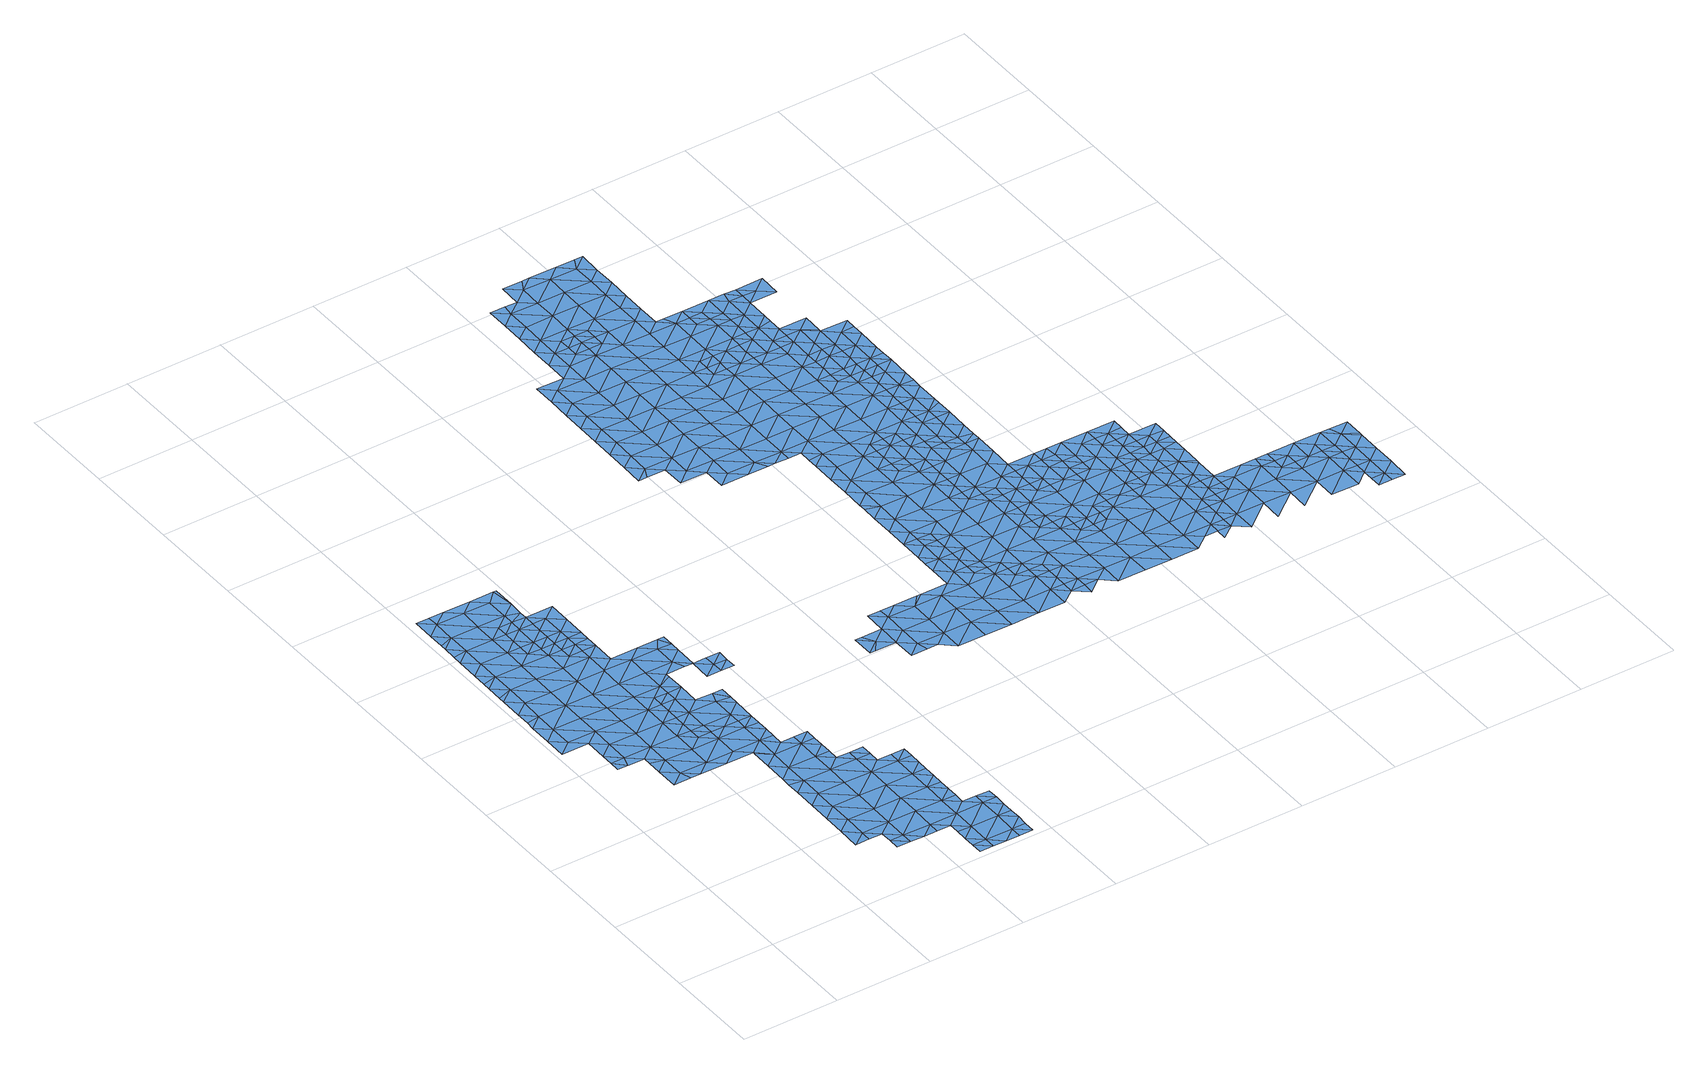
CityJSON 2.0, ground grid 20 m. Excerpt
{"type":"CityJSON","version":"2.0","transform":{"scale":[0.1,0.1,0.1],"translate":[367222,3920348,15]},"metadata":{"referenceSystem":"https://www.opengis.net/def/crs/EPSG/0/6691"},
"CityObjects":{
"waterbody1":{"type":"WaterBody","attributes":{"name":"9","class":"1140","function":"1","WaterBodyRiverFloodingRiskAttribute.description":"5","WaterBodyRiverFloodingRiskAttribute.rankOrg":"1","WaterBodyRiverFloodingRiskAttribute.adminType":"2","WaterBodyRiverFloodingRiskAttribute.scale":"L1"},"geometry":[{"type":"MultiSurface","lod":"1","boundaries":[[[0,1,2]],[[3,4,0]],[[5,6,2]],[[7,5,2]],[[8,7,2]],[[9,6,5]],[[0,4,10]],[[10,11,0]],[[0,12,3]],[[6,12,2]],[[1,8,2]],[[2,12,0]],[[11,10,13]],[[11,1,0]]]}]},
"waterbody2":{"type":"WaterBody","attributes":{"name":"9","class":"1140","function":"1","WaterBodyRiverFloodingRiskAttribute.description":"5","WaterBodyRiverFloodingRiskAttribute.rankOrg":"2","WaterBodyRiverFloodingRiskAttribute.adminType":"2","WaterBodyRiverFloodingRiskAttribute.scale":"L1"},"geometry":[{"type":"MultiSurface","lod":"1","boundaries":[[[14,15,16]],[[15,17,18]],[[19,20,18]],[[21,20,22]],[[23,24,21]],[[25,26,27]],[[28,25,29]],[[30,29,31]],[[32,24,33]],[[34,35,36]],[[37,36,35]],[[36,37,38]],[[39,36,38]],[[40,36,39]],[[36,40,41]],[[42,41,40]],[[43,44,45]],[[44,46,45]],[[40,46,44]],[[46,40,47]],[[46,47,48]],[[48,47,49]],[[24,50,33]],[[47,51,49]],[[47,39,51]],[[48,49,52]],[[53,52,49]],[[54,55,48]],[[56,55,57]],[[46,55,56]],[[57,58,56]],[[59,60,50]],[[12,61,62]],[[62,63,60]],[[59,64,60]],[[64,13,10]],[[65,13,64]],[[66,67,68]],[[69,70,71]],[[72,65,64]],[[73,74,75]],[[76,77,78]],[[79,78,75]],[[80,81,82]],[[83,82,74]],[[74,82,81]],[[74,81,75]],[[84,75,81]],[[84,79,75]],[[85,80,82]],[[86,85,82]],[[87,88,89]],[[87,90,88]],[[91,92,93]],[[82,93,92]],[[92,86,82]],[[94,95,96]],[[95,94,37]],[[37,94,97]],[[97,94,98]],[[97,98,89]],[[97,89,99]],[[99,89,100]],[[99,100,93]],[[99,93,83]],[[99,83,101]],[[102,101,83]],[[103,101,102]],[[102,83,104]],[[105,106,107]],[[107,73,108]],[[108,73,75]],[[109,108,75]],[[110,111,68]],[[78,109,75]],[[77,109,78]],[[77,112,109]],[[17,113,18]],[[22,114,21]],[[21,114,23]],[[115,116,53]],[[59,72,64]],[[24,59,50]],[[59,24,23]],[[59,23,72]],[[117,72,23]],[[118,117,23]],[[118,23,114]],[[20,19,22]],[[22,19,119]],[[19,120,119]],[[121,18,113]],[[18,121,120]],[[18,120,19]],[[120,122,119]],[[123,124,119]],[[123,119,122]],[[125,76,78]],[[126,125,78]],[[79,126,78]],[[111,66,68]],[[67,49,51]],[[39,127,51]],[[128,129,130]],[[131,132,130]],[[133,132,131]],[[133,131,134]],[[135,136,137]],[[138,135,137]],[[139,138,137]],[[140,141,142]],[[142,143,140]],[[144,142,139]],[[145,144,9]],[[146,147,148]],[[149,150,145]],[[145,9,5]],[[151,152,127]],[[153,154,152]],[[155,156,157]],[[110,68,158]],[[159,101,103]],[[160,161,162]],[[105,161,106]],[[108,109,105]],[[112,163,109]],[[164,165,166]],[[167,163,168]],[[169,170,171]],[[16,172,14]],[[169,173,164]],[[30,173,28]],[[30,28,29]],[[10,4,64]],[[174,128,130]],[[132,174,130]],[[139,175,138]],[[139,142,141]],[[139,141,175]],[[142,148,143]],[[142,146,148]],[[146,142,144]],[[146,144,145]],[[150,146,145]],[[146,150,147]],[[147,150,176]],[[176,150,149]],[[176,149,177]],[[178,149,145]],[[5,178,145]],[[178,5,7]],[[67,115,49]],[[56,58,179]],[[179,58,180]],[[180,181,179]],[[181,180,182]],[[183,98,94]],[[156,184,157]],[[185,186,187]],[[185,188,186]],[[45,186,188]],[[45,56,186]],[[45,188,189]],[[43,189,190]],[[186,157,187]],[[186,179,157]],[[179,191,157]],[[184,187,157]],[[155,157,191]],[[181,191,179]],[[179,186,56]],[[115,53,49]],[[48,52,54]],[[46,48,55]],[[56,45,46]],[[189,43,45]],[[44,42,40]],[[47,40,39]],[[38,127,39]],[[38,151,127]],[[97,151,38]],[[97,192,151]],[[193,151,192]],[[193,152,151]],[[152,193,153]],[[153,193,159]],[[159,193,101]],[[35,194,37]],[[41,34,36]],[[94,195,183]],[[96,195,94]],[[194,95,37]],[[38,37,97]],[[98,87,89]],[[97,99,192]],[[88,100,89]],[[93,100,91]],[[83,93,82]],[[99,101,192]],[[104,83,74]],[[104,74,196]],[[74,73,196]],[[107,108,105]],[[101,193,192]],[[64,4,60]],[[4,62,60]],[[3,62,4]],[[3,12,62]],[[6,61,12]],[[6,9,61]],[[9,144,61]],[[144,139,61]],[[139,137,61]],[[61,137,62]],[[137,63,62]],[[136,63,137]],[[136,134,63]],[[63,134,131]],[[60,63,131]],[[60,131,50]],[[50,131,130]],[[50,130,33]],[[33,130,129]],[[33,129,32]],[[32,129,197]],[[32,197,31]],[[29,32,31]],[[25,32,29]],[[27,32,25]],[[27,24,32]],[[24,27,21]],[[27,20,21]],[[26,20,27]],[[26,18,20]],[[18,26,15]],[[15,26,16]],[[26,25,16]],[[28,16,25]],[[173,16,28]],[[169,16,173]],[[169,172,16]],[[171,172,169]],[[168,170,167]],[[169,167,170]],[[164,167,169]],[[166,167,164]],[[166,163,167]],[[166,109,163]],[[166,105,109]],[[165,105,166]],[[165,161,105]],[[161,165,162]],[[162,165,198]],[[198,165,199]],[[199,165,164]],[[200,199,164]],[[201,199,200]],[[201,200,202]],[[202,200,203]],[[203,200,204]],[[205,203,204]],[[206,205,30]],[[206,30,31]],[[207,205,206]],[[204,30,205]],[[173,30,204]],[[204,164,173]],[[208,201,202]],[[200,164,204]],[[209,161,160]],[[209,106,161]],[[158,154,110]],[[154,158,152]],[[152,158,127]],[[127,158,51]],[[158,68,51]],[[68,67,51]],[[119,124,210]],[[211,114,22]],[[210,211,22]],[[119,210,22]],[[212,213,31]],[[128,214,129]],[[71,210,124]],[[70,210,71]],[[210,70,211]],[[129,214,197]],[[215,197,214]],[[215,212,197]],[[197,212,31]],[[206,31,213]],[[213,207,206]]]}]},
"waterbody3":{"type":"WaterBody","attributes":{"name":"9","class":"1140","function":"1","WaterBodyRiverFloodingRiskAttribute.description":"5","WaterBodyRiverFloodingRiskAttribute.rankOrg":"1","WaterBodyRiverFloodingRiskAttribute.adminType":"2","WaterBodyRiverFloodingRiskAttribute.scale":"L1"},"geometry":[{"type":"MultiSurface","lod":"1","boundaries":[[[216,217,218]],[[217,219,220]],[[17,14,216]],[[172,217,216]],[[14,172,216]],[[17,15,14]],[[216,113,17]],[[218,113,216]],[[163,112,168]],[[168,112,219]],[[221,220,125]],[[76,125,220]],[[220,77,76]],[[220,219,77]],[[112,77,219]],[[222,223,224]],[[222,225,223]],[[223,225,221]],[[221,225,220]],[[171,170,217]],[[170,219,217]],[[220,225,217]],[[218,217,225]],[[171,217,172]],[[170,168,219]],[[218,225,222]]]}]},
"waterbody4":{"type":"WaterBody","attributes":{"name":"9","class":"1140","function":"1","WaterBodyRiverFloodingRiskAttribute.description":"5","WaterBodyRiverFloodingRiskAttribute.rankOrg":"1","WaterBodyRiverFloodingRiskAttribute.adminType":"2","WaterBodyRiverFloodingRiskAttribute.scale":"L1"},"geometry":[{"type":"MultiSurface","lod":"1","boundaries":[[[226,227,228]],[[72,117,228]],[[227,226,229]],[[72,228,65]],[[118,226,228]],[[227,65,228]],[[65,227,13]],[[117,118,228]]]}]},
"waterbody5":{"type":"WaterBody","attributes":{"name":"9","class":"1140","function":"1","WaterBodyRiverFloodingRiskAttribute.description":"5","WaterBodyRiverFloodingRiskAttribute.rankOrg":"2","WaterBodyRiverFloodingRiskAttribute.adminType":"2","WaterBodyRiverFloodingRiskAttribute.scale":"L1"},"geometry":[{"type":"MultiSurface","lod":"1","boundaries":[[[230,7,231]],[[231,232,233]],[[232,231,1]],[[8,1,231]],[[227,229,232]],[[11,13,232]],[[229,233,232]],[[231,233,230]],[[8,231,7]],[[11,232,1]],[[13,227,232]]]}]},
"waterbody6":{"type":"WaterBody","attributes":{"name":"9","class":"1140","function":"1","WaterBodyRiverFloodingRiskAttribute.description":"5","WaterBodyRiverFloodingRiskAttribute.rankOrg":"1","WaterBodyRiverFloodingRiskAttribute.adminType":"2","WaterBodyRiverFloodingRiskAttribute.scale":"L1"},"geometry":[{"type":"MultiSurface","lod":"1","boundaries":[[[234,235,236]],[[235,237,238]],[[123,238,237]],[[237,239,123]],[[237,240,239]],[[240,237,234]],[[235,234,237]]]}]},
"waterbody7":{"type":"WaterBody","attributes":{"name":"9","class":"1140","function":"1","WaterBodyRiverFloodingRiskAttribute.description":"5","WaterBodyRiverFloodingRiskAttribute.rankOrg":"2","WaterBodyRiverFloodingRiskAttribute.adminType":"2","WaterBodyRiverFloodingRiskAttribute.scale":"L1"},"geometry":[{"type":"MultiSurface","lod":"1","boundaries":[[[241,242,243]],[[244,241,243]],[[245,244,243]],[[243,242,246]],[[247,245,243]],[[246,247,243]],[[248,249,250]],[[246,250,249]],[[249,251,246]],[[247,246,251]],[[252,249,248]],[[253,247,251]],[[254,247,253]],[[249,255,251]],[[254,253,256]],[[249,252,255]],[[257,255,252]],[[251,258,253]],[[255,258,251]],[[256,253,259]],[[253,260,259]],[[253,258,260]],[[255,257,261]],[[262,259,260]],[[257,263,261]],[[258,255,264]],[[255,261,264]],[[262,260,265]],[[260,258,266]],[[266,258,264]],[[260,266,265]],[[261,263,267]],[[264,261,268]],[[261,267,268]],[[265,266,269]],[[266,264,270]],[[264,268,270]],[[269,266,271]],[[266,270,271]],[[268,267,272]],[[269,273,274]],[[269,271,273]],[[270,268,275]],[[274,276,277]],[[268,272,275]],[[271,278,273]],[[274,273,276]],[[279,277,276]],[[270,275,280]],[[271,270,281]],[[282,279,283]],[[284,285,273]],[[273,285,276]],[[279,276,283]],[[281,270,280]],[[271,281,278]],[[273,278,284]],[[286,282,283]],[[287,288,276]],[[276,288,283]],[[276,285,287]],[[275,272,289]],[[290,286,283]],[[291,278,281]],[[288,290,283]],[[280,292,281]],[[272,293,289]],[[290,294,286]],[[280,275,295]],[[281,296,291]],[[297,296,281]],[[280,295,292]],[[281,292,297]],[[275,289,295]],[[289,293,298]],[[299,292,295]],[[300,295,289]],[[301,300,289]],[[301,289,298]],[[302,299,295]],[[302,295,300]],[[303,298,304]],[[305,299,302]],[[303,304,306]],[[307,308,309]],[[310,311,309]],[[312,311,313]],[[312,309,311]],[[314,313,315]],[[313,311,315]],[[316,314,315]],[[317,311,310]],[[318,316,315]],[[311,319,315]],[[320,318,315]],[[319,311,317]],[[320,315,319]],[[321,322,320]],[[323,317,324]],[[321,320,319]],[[325,322,321]],[[319,317,323]],[[319,326,321]],[[325,321,327]],[[328,326,319]],[[328,319,323]],[[326,327,321]],[[329,323,330]],[[331,327,326]],[[332,326,328]],[[328,323,329]],[[333,332,328]],[[334,331,326]],[[332,334,326]],[[333,328,329]],[[335,331,334]],[[336,329,337]],[[338,332,333]],[[339,333,329]],[[340,338,333]],[[337,341,336]],[[339,340,333]],[[329,336,339]],[[341,342,336]],[[343,340,339]],[[344,345,336]],[[336,345,339]],[[336,342,344]],[[346,343,339]],[[339,345,346]],[[343,346,347]]]}]},
"waterbody8":{"type":"WaterBody","attributes":{"name":"9","class":"1140","function":"1","WaterBodyRiverFloodingRiskAttribute.description":"5","WaterBodyRiverFloodingRiskAttribute.rankOrg":"1","WaterBodyRiverFloodingRiskAttribute.adminType":"2","WaterBodyRiverFloodingRiskAttribute.scale":"L1"},"geometry":[{"type":"MultiSurface","lod":"1","boundaries":[[[348,349,350]],[[350,351,348]],[[352,348,351]],[[353,349,354]],[[349,348,354]],[[355,353,356]],[[353,354,356]],[[352,357,348]],[[348,357,354]],[[358,359,352]],[[355,360,361]],[[355,356,360]],[[359,357,352]],[[354,362,356]],[[358,363,359]],[[361,364,365]],[[361,360,364]],[[362,354,357]],[[356,366,360]],[[362,366,356]],[[367,365,368]],[[365,364,368]],[[363,369,359]],[[360,370,364]],[[359,371,357]],[[366,370,360]],[[363,372,373]],[[374,367,368]],[[375,367,374]],[[376,368,364]],[[373,369,363]],[[377,362,357]],[[372,378,373]],[[370,376,364]],[[379,374,368]],[[380,375,374]],[[359,369,371]],[[381,366,362]],[[376,379,368]],[[382,369,373]],[[377,357,371]],[[378,382,373]],[[383,380,374]],[[379,383,374]],[[381,362,377]],[[369,384,371]],[[385,382,378]],[[370,366,386]],[[386,366,381]],[[282,387,388]],[[384,369,382]],[[389,390,380]],[[383,389,380]],[[376,370,391]],[[278,291,284]],[[376,392,379]],[[282,286,387]],[[377,371,393]],[[391,370,386]],[[388,394,395]],[[284,396,285]],[[385,397,382]],[[394,388,387]],[[389,398,390]],[[371,384,393]],[[393,399,377]],[[286,294,387]],[[284,291,396]],[[400,390,398]],[[395,401,402]],[[381,377,399]],[[403,386,381]],[[287,404,288]],[[287,285,404]],[[402,401,405]],[[376,391,392]],[[406,389,383]],[[285,396,404]],[[399,403,381]],[[291,296,396]],[[395,394,401]],[[383,379,407]],[[294,408,387]],[[404,409,288]],[[384,382,410]],[[387,408,394]],[[411,400,412]],[[382,397,410]],[[400,398,412]],[[407,379,392]],[[405,413,414]],[[290,288,409]],[[415,391,386]],[[398,389,416]],[[384,417,393]],[[294,290,409]],[[405,401,413]],[[418,412,398]],[[419,411,412]],[[397,420,410]],[[409,408,294]],[[421,422,414]],[[423,417,384]],[[424,401,394]],[[425,411,419]],[[426,415,386]],[[297,427,296]],[[428,418,398]],[[406,383,407]],[[297,292,427]],[[428,398,416]],[[393,417,399]],[[426,386,403]],[[429,430,425]],[[384,410,423]],[[419,429,425]],[[416,389,406]],[[292,299,427]],[[414,413,421]],[[396,296,431]],[[420,432,410]],[[433,394,408]],[[392,391,415]],[[434,407,392]],[[404,396,435]],[[399,436,403]],[[296,427,431]],[[429,437,430]],[[299,305,427]],[[438,422,439]],[[409,404,435]],[[440,416,406]],[[422,421,439]],[[441,412,418]],[[412,442,419]],[[413,401,424]],[[396,431,435]],[[443,300,301]],[[438,444,445]],[[394,433,424]],[[432,446,410]],[[413,447,421]],[[301,298,443]],[[448,406,407]],[[449,423,410]],[[441,442,412]],[[434,392,415]],[[443,298,303]],[[399,417,436]],[[419,442,429]],[[450,431,427]],[[451,440,406]],[[438,439,444]],[[432,445,444]],[[446,449,410]],[[408,452,433]],[[426,403,453]],[[302,454,305]],[[450,427,305]],[[441,418,455]],[[454,300,443]],[[409,435,456]],[[302,300,454]],[[408,409,452]],[[457,417,423]],[[453,403,436]],[[413,424,447]],[[448,407,434]],[[437,429,458]],[[303,306,443]],[[446,432,444]],[[453,459,426]],[[460,451,406]],[[452,409,456]],[[442,461,429]],[[462,435,431]],[[415,426,459]],[[463,434,415]],[[450,464,431]],[[465,441,455]],[[439,466,444]],[[450,305,454]],[[467,436,417]],[[429,461,458]],[[421,447,468]],[[439,421,466]],[[460,406,448]],[[464,462,431]],[[443,469,454]],[[470,456,435]],[[457,423,449]],[[424,471,447]],[[421,468,466]],[[444,472,446]],[[473,474,451]],[[433,452,475]],[[424,433,471]],[[476,453,436]],[[465,477,441]],[[460,473,451]],[[478,479,458]],[[415,459,463]],[[463,480,434]],[[443,306,469]],[[474,473,465]],[[441,481,442]],[[454,482,450]],[[467,417,457]],[[433,475,471]],[[468,447,483]],[[448,434,480]],[[484,449,446]],[[458,461,478]],[[477,481,441]],[[471,485,447]],[[486,475,452]],[[444,466,472]],[[306,487,469]],[[483,488,468]],[[473,477,465]],[[489,464,450]],[[480,490,448]],[[470,435,462]],[[488,491,468]],[[468,491,466]],[[442,492,461]],[[484,457,449]],[[476,436,467]],[[454,469,482]],[[493,486,452]],[[460,448,490]],[[483,447,485]],[[452,456,493]],[[494,462,464]],[[463,459,495]],[[446,472,496]],[[479,478,497]],[[498,473,460]],[[459,453,499]],[[500,501,475]],[[475,501,471]],[[490,502,460]],[[493,456,470]],[[503,504,466]],[[466,504,472]],[[503,466,491]],[[475,486,500]],[[484,446,496]],[[505,506,463]],[[507,494,464]],[[499,453,476]],[[450,482,489]],[[463,495,505]],[[494,508,462]],[[509,483,485]],[[480,463,506]],[[510,485,471]],[[495,459,499]],[[484,511,457]],[[473,498,477]],[[508,512,462]],[[462,512,470]],[[442,481,492]],[[513,510,471]],[[497,478,514]],[[515,514,478]],[[513,471,501]],[[478,461,515]],[[467,457,511]],[[504,516,472]],[[469,487,517]],[[464,489,507]],[[472,516,496]],[[518,486,493]],[[519,490,480]],[[510,520,485]],[[485,521,509]],[[460,502,498]],[[511,522,467]],[[482,469,517]],[[523,524,470]],[[461,492,515]],[[525,495,499]],[[523,470,512]],[[520,521,485]],[[487,526,517]],[[477,527,481]],[[482,528,489]],[[493,470,524]],[[476,467,522]],[[529,499,476]],[[517,528,482]],[[530,518,493]],[[531,494,507]],[[532,484,496]],[[480,506,533]],[[489,534,507]],[[535,477,498]],[[522,529,476]],[[481,527,492]],[[536,525,499]],[[490,537,502]],[[516,504,538]],[[539,498,502]],[[493,524,530]],[[530,540,518]],[[532,511,484]],[[515,541,514]],[[533,506,542]],[[528,543,489]],[[544,531,507]],[[519,480,533]],[[545,496,516]],[[519,537,490]],[[546,544,507]],[[547,517,526]],[[477,535,527]],[[537,539,502]],[[492,548,515]],[[489,543,534]],[[507,534,546]],[[527,548,492]],[[538,549,516]],[[532,496,545]],[[550,522,511]],[[542,551,533]],[[552,499,529]],[[553,498,539]],[[536,499,552]],[[535,498,553]],[[553,554,535]],[[555,534,543]],[[556,545,516]],[[550,511,532]],[[557,558,559]],[[558,549,560]],[[515,561,541]],[[562,519,533]],[[539,537,563]],[[560,559,558]],[[527,535,554]],[[528,517,564]],[[565,536,552]],[[566,537,519]],[[515,548,561]],[[516,549,567]],[[517,547,564]],[[528,568,543]],[[569,562,533]],[[527,570,548]],[[543,571,555]],[[533,551,569]],[[545,572,532]],[[522,550,573]],[[529,522,574]],[[562,566,519]],[[527,554,570]],[[549,558,567]],[[575,528,564]],[[557,576,558]],[[577,561,548]],[[569,551,578]],[[552,529,574]],[[579,580,537]],[[563,537,580]],[[516,567,556]],[[579,537,566]],[[565,552,581]],[[532,572,550]],[[522,573,574]],[[541,561,582]],[[583,564,547]],[[574,584,552]],[[568,528,575]],[[576,585,558]],[[548,570,577]],[[558,585,567]],[[586,587,588]],[[550,589,573]],[[571,543,568]],[[590,582,561]],[[552,584,581]],[[578,591,569]],[[545,556,572]],[[585,592,567]],[[593,574,573]],[[594,566,562]],[[576,588,595]],[[561,577,590]],[[592,596,567]],[[567,596,556]],[[564,597,575]],[[598,593,573]],[[588,587,595]],[[550,599,589]],[[600,601,602]],[[598,573,589]],[[603,604,569]],[[595,605,576]],[[603,569,591]],[[599,550,572]],[[600,571,568]],[[576,605,585]],[[602,571,600]],[[562,569,604]],[[606,594,562]],[[596,607,556]],[[608,581,584]],[[597,564,583]],[[604,606,562]],[[607,609,556]],[[556,609,572]],[[610,611,574]],[[587,612,595]],[[574,611,584]],[[610,574,593]],[[613,601,600]],[[614,612,587]],[[606,615,594]],[[616,585,605]],[[617,589,599]],[[618,619,575]],[[609,620,572]],[[595,621,605]],[[611,622,584]],[[620,623,572]],[[572,623,599]],[[568,619,600]],[[575,597,618]],[[568,575,619]],[[608,584,622]],[[595,612,621]],[[624,616,605]],[[623,625,599]],[[599,626,617]],[[613,600,627]],[[597,583,628]],[[625,626,599]],[[629,627,600]],[[605,621,624]],[[611,630,622]],[[631,618,597]],[[629,600,619]],[[611,632,630]],[[633,634,622]],[[633,635,634]],[[597,628,636]],[[622,630,633]],[[632,637,630]],[[618,638,619]],[[639,627,629]],[[626,640,641]],[[640,642,641]],[[636,628,307]],[[638,629,619]],[[643,633,630]],[[633,644,635]],[[597,636,631]],[[626,645,640]],[[643,630,637]],[[629,646,639]],[[640,647,642]],[[307,309,636]],[[638,618,631]],[[648,642,647]],[[649,644,633]],[[637,648,647]],[[650,646,629]],[[649,633,643]],[[645,651,640]],[[312,313,636]],[[636,313,631]],[[636,309,312]],[[652,637,647]],[[643,637,652]],[[640,653,647]],[[654,640,651]],[[629,638,650]],[[316,638,631]],[[314,316,631]],[[640,654,653]],[[655,652,647]],[[631,313,314]],[[652,656,643]],[[653,655,647]],[[650,657,646]],[[658,657,659]],[[658,646,657]],[[660,638,316]],[[650,638,660]],[[661,656,652]],[[661,652,655]],[[662,659,663]],[[664,665,650]],[[659,657,663]],[[666,662,663]],[[650,660,664]],[[657,650,665]],[[667,666,663]],[[668,663,657]],[[660,316,669]],[[669,316,318]],[[670,668,657]],[[670,657,665]],[[671,667,663]],[[672,660,669]],[[318,320,669]],[[671,663,668]],[[325,672,669]],[[667,671,673]],[[322,325,669]],[[322,669,320]]]}]},
"waterbody9":{"type":"WaterBody","attributes":{"name":"9","class":"1140","function":"1","WaterBodyRiverFloodingRiskAttribute.description":"5","WaterBodyRiverFloodingRiskAttribute.rankOrg":"2","WaterBodyRiverFloodingRiskAttribute.adminType":"2","WaterBodyRiverFloodingRiskAttribute.scale":"L1"},"geometry":[{"type":"MultiSurface","lod":"1","boundaries":[[[440,451,674]],[[451,474,674]],[[455,674,474]],[[455,428,674]],[[455,418,428]],[[674,416,440]],[[428,416,674]],[[465,455,474]]]}]},
"waterbody10":{"type":"WaterBody","attributes":{"name":"9","class":"1140","function":"1","WaterBodyRiverFloodingRiskAttribute.description":"5","WaterBodyRiverFloodingRiskAttribute.rankOrg":"2","WaterBodyRiverFloodingRiskAttribute.adminType":"2","WaterBodyRiverFloodingRiskAttribute.scale":"L1"},"geometry":[{"type":"MultiSurface","lod":"1","boundaries":[[[675,676,677]],[[591,578,678]],[[604,603,676]],[[678,581,591]],[[634,635,679]],[[525,536,680]],[[542,505,680]],[[681,615,682]],[[580,681,682]],[[679,622,634]],[[603,591,676]],[[594,615,681]],[[579,594,681]],[[594,579,566]],[[608,622,679]],[[581,608,679]],[[679,591,581]],[[505,495,680]],[[495,525,680]],[[677,676,635]],[[606,604,683]],[[606,683,615]],[[615,683,684]],[[684,683,685]],[[506,505,542]],[[542,680,551]],[[685,683,675]],[[635,676,679]],[[683,676,675]],[[686,684,685]],[[615,684,682]],[[676,683,604]],[[681,580,579]],[[687,686,688]],[[686,687,684]],[[682,684,687]],[[551,680,536]],[[679,676,591]],[[551,536,678]],[[678,536,565]],[[565,581,678]],[[578,551,678]]]}]},
"waterbody11":{"type":"WaterBody","attributes":{"name":"9","class":"1140","function":"1","WaterBodyRiverFloodingRiskAttribute.description":"5","WaterBodyRiverFloodingRiskAttribute.rankOrg":"2","WaterBodyRiverFloodingRiskAttribute.adminType":"2","WaterBodyRiverFloodingRiskAttribute.scale":"L1"},"geometry":[{"type":"MultiSurface","lod":"1","boundaries":[[[689,690,691]],[[560,549,692]],[[538,504,692]],[[602,555,571]],[[555,602,693]],[[602,601,693]],[[694,691,690]],[[695,694,690]],[[694,695,696]],[[694,696,697]],[[698,697,696]],[[699,700,701]],[[701,700,702]],[[701,702,703]],[[704,501,703]],[[704,703,702]],[[705,704,702]],[[704,705,706]],[[704,706,510]],[[704,510,513]],[[534,555,693]],[[586,588,707]],[[588,576,557]],[[613,708,601]],[[601,708,709]],[[710,709,708]],[[711,709,710]],[[712,709,711]],[[709,712,713]],[[712,512,713]],[[523,512,712]],[[530,524,714]],[[524,712,714]],[[712,715,714]],[[715,716,714]],[[717,715,711]],[[718,717,711]],[[719,718,710]],[[720,719,710]],[[531,544,713]],[[721,720,710]],[[721,722,720]],[[721,666,722]],[[662,666,721]],[[531,713,494]],[[508,494,713]],[[504,503,692]],[[503,491,692]],[[723,667,673]],[[723,666,667]],[[666,723,724]],[[725,724,723]],[[726,727,723]],[[692,491,728]],[[692,728,559]],[[559,728,521]],[[559,521,707]],[[557,559,707]],[[587,586,705]],[[614,587,705]],[[729,614,705]],[[722,724,689]],[[722,691,730]],[[691,722,689]],[[731,732,689]],[[690,689,732]],[[488,483,509]],[[546,534,693]],[[709,544,693]],[[693,544,546]],[[500,486,703]],[[500,703,501]],[[513,501,704]],[[520,510,706]],[[706,705,586]],[[705,702,729]],[[486,518,703]],[[518,540,703]],[[540,701,703]],[[702,700,729]],[[714,701,540]],[[714,733,701]],[[701,733,699]],[[696,695,734]],[[697,691,694]],[[588,557,707]],[[706,586,707]],[[707,521,706]],[[509,521,728]],[[559,560,692]],[[520,706,521]],[[488,509,728]],[[488,728,491]],[[549,538,692]],[[613,627,708]],[[693,601,709]],[[721,710,708]],[[718,711,710]],[[712,711,715]],[[709,713,544]],[[508,713,512]],[[524,523,712]],[[714,540,530]],[[716,733,714]],[[730,720,722]],[[666,724,722]],[[721,659,662]],[[658,659,735]],[[735,659,721]],[[735,721,708]],[[708,627,735]],[[639,735,627]],[[639,646,735]],[[646,658,735]],[[726,723,673]],[[727,725,723]],[[689,724,731]]]}]},
"waterbody12":{"type":"WaterBody","attributes":{"name":"9","class":"1140","function":"1","WaterBodyRiverFloodingRiskAttribute.description":"5","WaterBodyRiverFloodingRiskAttribute.rankOrg":"1","WaterBodyRiverFloodingRiskAttribute.adminType":"2","WaterBodyRiverFloodingRiskAttribute.scale":"L1"},"geometry":[{"type":"MultiSurface","lod":"1","boundaries":[[[736,718,719]],[[691,697,730]],[[716,715,737]],[[697,698,736]],[[716,737,733]],[[736,730,697]],[[730,736,720]],[[719,720,736]],[[717,718,737]],[[698,737,718]],[[737,698,738]],[[738,698,696]],[[696,734,738]],[[734,700,738]],[[717,737,715]],[[718,736,698]],[[733,737,738]],[[700,699,738]],[[699,733,738]]]}]},
"waterbody13":{"type":"WaterBody","attributes":{"name":"9","class":"1140","function":"1","WaterBodyRiverFloodingRiskAttribute.description":"5","WaterBodyRiverFloodingRiskAttribute.rankOrg":"2","WaterBodyRiverFloodingRiskAttribute.adminType":"2","WaterBodyRiverFloodingRiskAttribute.scale":"L1"},"geometry":[{"type":"MultiSurface","lod":"1","boundaries":[[[632,610,739]],[[610,593,739]],[[642,739,740]],[[642,648,739]],[[632,739,637]],[[648,637,739]],[[641,617,626]],[[641,740,617]],[[598,617,740]],[[589,617,598]],[[610,632,611]],[[740,593,598]],[[739,593,740]],[[641,642,740]]]}]},
"waterbody14":{"type":"WaterBody","attributes":{"name":"9","class":"1140","function":"1","WaterBodyRiverFloodingRiskAttribute.description":"5","WaterBodyRiverFloodingRiskAttribute.rankOrg":"2","WaterBodyRiverFloodingRiskAttribute.adminType":"2","WaterBodyRiverFloodingRiskAttribute.scale":"L1"},"geometry":[{"type":"MultiSurface","lod":"1","boundaries":[[[741,742,743]],[[741,743,609]],[[620,609,743]],[[607,596,741]],[[744,741,596]],[[592,744,596]],[[620,743,623]],[[744,745,746]],[[743,747,623]],[[747,625,623]],[[625,645,626]],[[616,744,585]],[[616,624,744]],[[745,744,624]],[[748,749,743]],[[645,625,747]],[[592,585,744]],[[651,645,747]],[[747,749,651]],[[743,749,747]],[[742,748,743]],[[746,742,741]],[[744,746,741]],[[607,741,609]]]}]},
"waterbody15":{"type":"WaterBody","attributes":{"name":"9","class":"1140","function":"1","WaterBodyRiverFloodingRiskAttribute.description":"5","WaterBodyRiverFloodingRiskAttribute.rankOrg":"1","WaterBodyRiverFloodingRiskAttribute.adminType":"2","WaterBodyRiverFloodingRiskAttribute.scale":"L1"},"geometry":[{"type":"MultiSurface","lod":"1","boundaries":[[[750,751,752]],[[685,752,751]],[[686,685,751]],[[688,751,750]],[[686,751,688]]]}]},
"waterbody16":{"type":"WaterBody","attributes":{"name":"9","class":"1140","function":"1","WaterBodyRiverFloodingRiskAttribute.description":"5","WaterBodyRiverFloodingRiskAttribute.rankOrg":"1","WaterBodyRiverFloodingRiskAttribute.adminType":"2","WaterBodyRiverFloodingRiskAttribute.scale":"L1"},"geometry":[{"type":"MultiSurface","lod":"1","boundaries":[[[731,753,732]],[[727,754,753]],[[755,732,753]],[[731,724,753]],[[724,725,753]],[[725,727,753]],[[754,755,753]]]}]},
"waterbody17":{"type":"WaterBody","attributes":{"name":"9","class":"1140","function":"1","WaterBodyRiverFloodingRiskAttribute.description":"5","WaterBodyRiverFloodingRiskAttribute.rankOrg":"2","WaterBodyRiverFloodingRiskAttribute.adminType":"2","WaterBodyRiverFloodingRiskAttribute.scale":"L1"},"geometry":[{"type":"MultiSurface","lod":"1","boundaries":[[[671,668,756]],[[757,758,759]],[[759,668,670]],[[670,665,759]],[[756,759,758]],[[760,761,325]],[[672,325,761]],[[660,672,761]],[[664,660,761]],[[756,668,759]],[[759,665,761]],[[759,761,760]],[[757,759,760]],[[665,664,761]],[[671,762,673]],[[763,762,764]],[[764,756,758]],[[764,762,756]],[[762,671,756]]]}]},
"waterbody18":{"type":"WaterBody","attributes":{"name":"9","class":"1140","function":"1","WaterBodyRiverFloodingRiskAttribute.description":"5","WaterBodyRiverFloodingRiskAttribute.rankOrg":"1","WaterBodyRiverFloodingRiskAttribute.adminType":"2","WaterBodyRiverFloodingRiskAttribute.scale":"L1"},"geometry":[{"type":"MultiSurface","lod":"1","boundaries":[[[727,726,765]],[[765,726,673]],[[765,766,727]],[[765,767,766]],[[762,767,765]],[[767,762,763]],[[765,673,762]]]}]},
"waterbody19":{"type":"WaterBody","attributes":{"name":"9","class":"1140","function":"1","WaterBodyRiverFloodingRiskAttribute.description":"5","WaterBodyRiverFloodingRiskAttribute.rankOrg":"1","WaterBodyRiverFloodingRiskAttribute.adminType":"2","WaterBodyRiverFloodingRiskAttribute.scale":"L1"},"geometry":[{"type":"MultiSurface","lod":"1","boundaries":[[[768,769,770]],[[771,770,769]],[[772,771,769]],[[773,772,769]],[[774,773,769]],[[768,775,776]],[[777,778,779]],[[768,770,775]],[[774,769,342]],[[780,781,779]],[[340,781,780]],[[347,776,777]],[[778,777,782]],[[776,783,777]],[[784,777,783]],[[338,785,332]],[[338,340,785]],[[343,781,340]],[[346,345,776]],[[775,783,776]],[[785,334,332]],[[334,785,335]],[[784,782,777]],[[347,777,779]],[[335,785,780]],[[780,785,340]],[[345,768,776]],[[344,768,345]],[[781,347,779]],[[344,342,768]],[[343,347,781]],[[347,346,776]],[[342,769,768]]]}]}
},
"vertices":[
[151,957,13],[180,980,13],[152,1003,13],[123,958,13],[123,935,13],[152,1027,13],[124,1004,13],[181,1026,13],[180,1003,13],[124,1027,13],[151,934,13],[180,957,13],[123,981,13],[179,934,13],
[232,679,13],[233,702,13],[204,679,13],[261,701,13],[261,724,13],[262,771,13],[205,772,13],[206,818,13],[263,817,13],[207,864,13],[149,819,13],[148,726,13],[205,725,13],[149,772,13],[147,680,13],[91,727,13],[91,681,13],[34,728,13],[92,773,13],[93,819,13],[509,212,12],[510,235,12],[481,213,12],[482,259,12],[425,260,12],[424,214,12],[480,167,12],[509,189,12],[509,166,12],[537,143,12],[508,143,12],[536,120,12],[480,120,12],[424,167,12],[423,121,12],[366,122,12],[93,866,13],[367,168,12],[394,98,12],[366,99,12],[422,98,12],[451,98,12],[479,74,12],[451,75,12],[450,51,12],[150,865,13],[94,912,13],[95,1004,13],[95,958,13],[38,959,13],[151,911,13],[179,911,13],[310,146,12],[338,146,12],[310,169,12],[348,839,13],[336,839,13],[348,814,13],[179,888,13],[286,470,13],[314,446,12],[315,493,13],[316,562,13],[287,562,13],[315,539,13],[344,515,13],[371,469,12],[343,469,12],[371,446,12],[313,400,12],[343,492,13],[400,468,12],[399,445,12],[455,352,12],[427,375,12],[426,352,12],[455,375,12],[399,399,12],[399,422,12],[370,399,12],[482,305,12],[510,282,12],[511,305,12],[426,306,12],[454,329,12],[370,353,12],[398,376,12],[313,354,12],[285,377,12],[284,358,12],[285,424,12],[201,494,13],[173,472,13],[229,471,13],[258,493,13],[259,540,13],[282,193,12],[281,146,12],[259,563,13],[290,701,13],[235,840,13],[338,122,12],[337,99,12],[207,887,13],[236,887,13],[319,770,13],[290,747,13],[290,738,13],[330,747,13],[347,746,13],[348,793,13],[344,561,13],[344,538,13],[367,214,12],[8,844,13],[36,820,13],[37,866,13],[37,913,13],[9,890,13],[9,906,13],[9,936,13],[10,1001,13],[10,982,13],[39,1005,13],[11,1029,13],[39,1051,13],[12,1121,13],[11,1075,13],[40,1098,13],[39,1121,13],[96,1051,13],[153,1050,13],[97,1097,13],[125,1119,13],[69,1120,13],[182,1072,13],[153,1096,13],[368,261,12],[311,262,12],[283,285,12],[283,239,12],[535,4,12],[563,4,12],[535,27,12],[311,215,12],[284,331,12],[116,472,13],[145,495,13],[117,519,13],[231,563,13],[146,588,13],[145,541,13],[202,540,13],[203,587,13],[231,586,13],[203,633,13],[231,609,13],[232,632,13],[232,656,13],[147,634,13],[8,857,13],[11,1041,13],[176,1119,13],[182,1119,13],[181,1042,13],[478,28,12],[450,28,12],[478,5,12],[450,5,12],[483,328,12],[563,27,12],[564,73,12],[536,73,12],[564,50,12],[564,96,12],[565,119,12],[565,142,12],[506,4,12],[369,307,12],[312,308,12],[510,259,12],[511,328,12],[286,469,12],[35,774,13],[117,549,13],[117,565,13],[89,588,13],[82,565,13],[61,587,13],[61,612,13],[90,635,13],[62,658,13],[34,682,13],[5,659,13],[60,566,13],[152,472,13],[320,816,13],[292,840,13],[6,751,13],[6,705,13],[7,798,13],[7,769,13],
[261,678,13],[260,632,13],[289,655,13],[259,586,13],[316,585,13],[345,608,13],[325,654,13],[345,627,13],[346,654,13],[317,631,13],
[236,912,13],[208,933,13],[207,910,13],[236,933,13],
[238,1025,13],[209,1003,13],[208,956,13],[237,979,13],
[403,722,13],[376,700,13],[403,699,13],[375,723,13],[346,700,13],[374,746,13],[404,746,13],
[629,604,3],[640,603,3],[657,626,3],[629,650,3],[643,650,3],[685,603,3],[686,649,3],[719,556,3],[713,579,3],[685,556,3],[714,625,3],[741,556,3],[715,672,3],[687,695,3],[770,578,3],[714,695,3],[769,532,3],[771,625,3],[743,694,3],[772,671,3],[827,577,3],[792,694,3],[826,531,3],[828,624,3],[800,693,3],[828,670,3],[883,530,3],[884,577,3],[857,693,3],[884,623,3],[885,669,3],[940,530,3],[886,715,3],[858,739,3],[940,576,3],[886,761,3],[858,762,3],[914,692,3],[858,785,3],[941,622,3],[942,668,3],[859,831,3],[887,808,3],[914,715,3],[914,738,3],[887,831,3],[915,761,3],[915,784,3],[997,575,3],[915,807,3],[942,691,3],[970,645,3],[996,529,3],[916,830,3],[998,621,3],[970,691,3],[970,668,3],[1025,551,3],[998,644,3],[1026,598,3],[1026,575,3],[1026,621,3],[1054,551,3],[1053,528,3],[1027,644,3],[1082,551,3],[1337,547,3],[1337,524,3],[1366,546,3],[1394,523,3],[1394,569,3],[1366,569,3],[1366,593,3],[1367,616,3],[1395,615,3],[1367,639,3],[1451,568,3],[1395,638,3],[1452,614,3],[1424,638,3],[1452,661,3],[1424,661,3],[1508,567,3],[1450,522,3],[1424,684,3],[1509,660,3],[1481,683,3],[1509,614,3],[1565,567,3],[1507,521,3],[1512,683,3],[1537,636,3],[1565,613,3],[1538,659,3],[1538,683,3],[1621,566,3],[1564,520,3],[1566,636,3],[1622,612,3],[1594,635,3],[1621,519,3],[1649,542,3],[1622,635,3],[1650,565,3],[1650,588,3],[1650,612,3],[1651,635,3],
[610,1274,3],[582,1298,3],[581,1251,3],[598,1251,3],[638,1251,3],[583,1344,3],[611,1320,3],[584,1390,3],[612,1366,3],[667,1273,3],[638,1204,3],[666,1227,3],[612,1413,3],[584,1436,3],[668,1319,3],[694,1203,3],[613,1459,3],[585,1482,3],[668,1366,3],[586,1529,3],[614,1505,3],[723,1226,3],[669,1412,3],[724,1272,3],[694,1157,3],[722,1180,3],[614,1551,3],[586,1575,3],[670,1458,3],[724,1319,3],[750,1156,3],[670,1504,3],[643,1574,3],[725,1365,3],[779,1179,3],[671,1550,3],[780,1225,3],[793,1156,3],[726,1411,3],[888,854,3],[860,877,3],[672,1597,3],[644,1620,3],[726,1457,3],[727,1503,3],[780,1272,3],[888,900,3],[860,924,3],[942,714,3],[807,1156,3],[672,1643,3],[781,1318,3],[644,1666,3],[889,946,3],[861,955,3],[782,1364,3],[943,761,3],[861,970,3],[728,1596,3],[728,1550,3],[945,853,3],[944,807,3],[836,1178,3],[645,1713,3],[673,1689,3],[890,993,3],[862,1016,3],[783,1456,3],[700,1619,3],[837,1271,3],[701,1666,3],[674,1735,3],[836,1155,3],[890,1039,3],[862,1062,3],[836,1224,3],[946,945,3],[646,1759,3],[782,1410,3],[999,667,3],[701,1642,3],[674,1782,3],[646,1805,3],[999,714,3],[864,1155,3],[945,899,3],[784,1503,3],[1000,760,3],[838,1317,3],[677,1805,3],[863,1109,3],[891,1085,3],[729,1619,3],[730,1688,3],[731,1735,3],[1054,574,3],[892,1131,3],[863,1129,3],[893,1177,3],[947,992,3],[785,1549,3],[893,1224,3],[1055,667,3],[757,1619,3],[1001,852,3],[839,1363,3],[1055,620,3],[729,1665,3],[1001,806,3],[894,1270,3],[703,1804,3],[839,1409,3],[785,1595,3],[731,1781,3],[1057,759,3],[840,1456,3],[1056,713,3],[758,1665,3],[948,1084,3],[895,1316,3],[947,1038,3],[1111,573,3],[1057,805,3],[1003,945,3],[949,1130,3],[786,1641,3],[758,1642,3],[1002,898,3],[895,1362,3],[787,1687,3],[732,1827,3],[704,1850,3],[841,1502,3],[787,1734,3],[1111,619,3],[975,1014,3],[950,1223,3],[1003,991,3],[1030,875,3],[1110,527,3],[976,1038,3],[1112,666,3],[841,1548,3],[976,1061,3],[788,1780,3],[1058,851,3],[1085,735,3],[868,1432,3],[949,1177,3],[745,1850,3],[843,1640,3],[896,1408,3],[1030,898,3],[1031,921,3],[842,1594,3],[976,1084,3],[977,1107,3],[868,1455,3],[869,1478,3],[1113,712,3],[1085,759,3],[1004,1014,3],[1031,967,3],[951,1269,3],[1085,782,3],[1031,944,3],[761,1850,3],[789,1826,3],[1005,1130,3],[1167,572,3],[1058,874,3],[898,1547,3],[1032,990,3],[1032,1014,3],[951,1315,3],[1086,805,3],[1086,828,3],[896,1432,3],[1167,526,3],[844,1733,3],[1168,619,3],[952,1361,3],[1086,851,3],[1113,735,3],[1007,1222,3],[897,1501,3],[1141,688,3],[843,1687,3],[925,1431,3],[899,1593,3],[1005,1106,3],[871,1617,3],[1087,874,3],[817,1849,3],[897,1478,3],[1169,665,3],[1141,735,3],[1006,1176,3],[1141,711,3],[1223,525,3],[845,1779,3],[1033,1106,3],[1007,1268,3],[925,1477,3],[953,1408,3],[871,1663,3],[872,1709,3],[1169,688,3],[1063,1175,3],[1061,1059,3],[1061,1082,3],[1033,1060,3],[1033,1083,3],[845,1825,3],[955,1546,3],[887,1617,3],[1224,572,3],[953,1431,3],[927,1570,3],[1062,1129,3],[1225,664,3],[954,1500,3],[873,1756,3],[1197,688,3],[1063,1221,3],[1008,1314,3],[1009,1361,3],[1225,618,3],[1089,1059,3],[873,1802,3],[954,1477,3],[927,1593,3],[927,1616,3],[981,1430,3],[856,1848,3],[1280,525,3],[1009,1407,3],[1090,1105,3],[1089,1013,3],[1117,1012,3],[1089,1036,3],[1036,1291,3],[874,1848,3],[982,1477,3],[1090,1128,3],[1037,1337,3],[955,1569,3],[1117,1035,3],[1091,1151,3],[1281,571,3],[1036,1314,3],[1064,1267,3],[1226,710,3],[1198,734,3],[1198,711,3],[982,1500,3],[983,1523,3],[1118,1082,3],[983,1546,3],[1091,1174,3],[1010,1430,3],[1091,1198,3],[1037,1360,3],[1037,1383,3],[1146,1029,3],[1227,733,3],[1146,1012,3],[983,1569,3],[1119,1105,3],[1064,1290,3],[1282,617,3],[1282,663,3],[1092,1221,3],[1146,1058,3],[1038,1429,3],[1092,1244,3],[1147,1104,3],[1093,1267,3],[1093,1290,3],[1255,733,3],[1309,547,3],[1283,709,3],[1066,1406,3],[1338,616,3],[1066,1383,3],[1067,1452,3],[1039,1453,3],[1039,1476,3],[1338,570,3],[1094,1382,3],[1339,662,3],[1283,732,3],[1122,1313,3],[1093,1313,3],[1094,1336,3],[1095,1429,3],[1096,1475,3],[1121,1290,3],[1312,732,3],[1122,1359,3],[1094,1359,3],[1095,1435,3],[1340,709,3],[1150,1289,3],[1123,1405,3],[1150,1335,3],[1150,1313,3],[1151,1382,3],[1152,1428,3],[1340,755,3],[1312,755,3],[1312,778,3],[1368,685,3],[1151,1406,3],[1313,801,3],[1341,801,3],[1368,708,3],[1368,731,3],[1313,825,3],[1341,824,3],[1369,777,3],[1396,661,3],[1369,754,3],[1369,801,3],[1396,685,3],[1370,824,3],
[729,1642,3],
[1040,1522,3],[1011,1499,3],[1039,1504,3],[953,1454,3],[1010,1453,3],[897,1455,3],[955,1593,3],[984,1615,3],[1012,1545,3],[1012,1592,3],[1040,1568,3],[1041,1592,3],[1017,1615,3],[1041,1614,3],
[1286,894,3],[1258,918,3],[1257,872,3],[1005,1083,3],[1169,711,3],[1229,895,3],[1227,918,3],[1201,896,3],[1229,872,3],[1200,872,3],[1144,896,3],[1144,919,3],[1115,897,3],[1116,943,3],[1059,898,3],[1059,944,3],[1117,989,3],[1060,990,3],[1061,1036,3],[1227,756,3],[1170,757,3],[1228,803,3],[1171,803,3],[1114,804,3],[1113,758,3],[1115,851,3],[1143,827,3],[1143,850,3],[1171,827,3],[1200,826,3],[1228,826,3],[1256,825,3],[1284,802,3],[1285,848,3],[1342,847,3],[1314,871,3],[1342,870,3],[1370,847,3],[1370,870,3],[1004,1037,3],[1145,966,3],[1257,848,3],[1314,894,3],[1314,917,3],[1143,873,3],[1201,919,3],[1284,756,3],
[1228,849,3],[1171,850,3],[1172,896,3],
[1066,1360,3],[1065,1314,3],
[1120,1174,3],[1148,1197,3],[1120,1220,3],[1119,1128,3],[1147,1138,3],[1148,1151,3],[1121,1266,3],[1149,1218,3],[1149,1243,3],
[1098,1614,3],[1069,1591,3],[1097,1567,3],
[1342,893,3],[1371,894,3],[1371,916,3],
[1398,800,3],[1425,738,3],[1426,777,3],[1397,754,3],[1425,730,3],[1396,708,3],[1398,823,3],[1427,823,3],[1426,804,3],
[1398,846,3],[1427,869,3],[1427,844,3],
[1678,565,3],[1677,519,3],[1706,541,3],[1705,495,3],[1677,496,3],[1649,496,3],[1649,519,3],[1707,588,3],[1679,611,3],[1679,657,3],[1670,681,3],[1651,681,3],[1595,682,3],[1623,658,3],[1708,680,3],[1707,634,3],[1708,641,3],[1566,659,3]
]}
